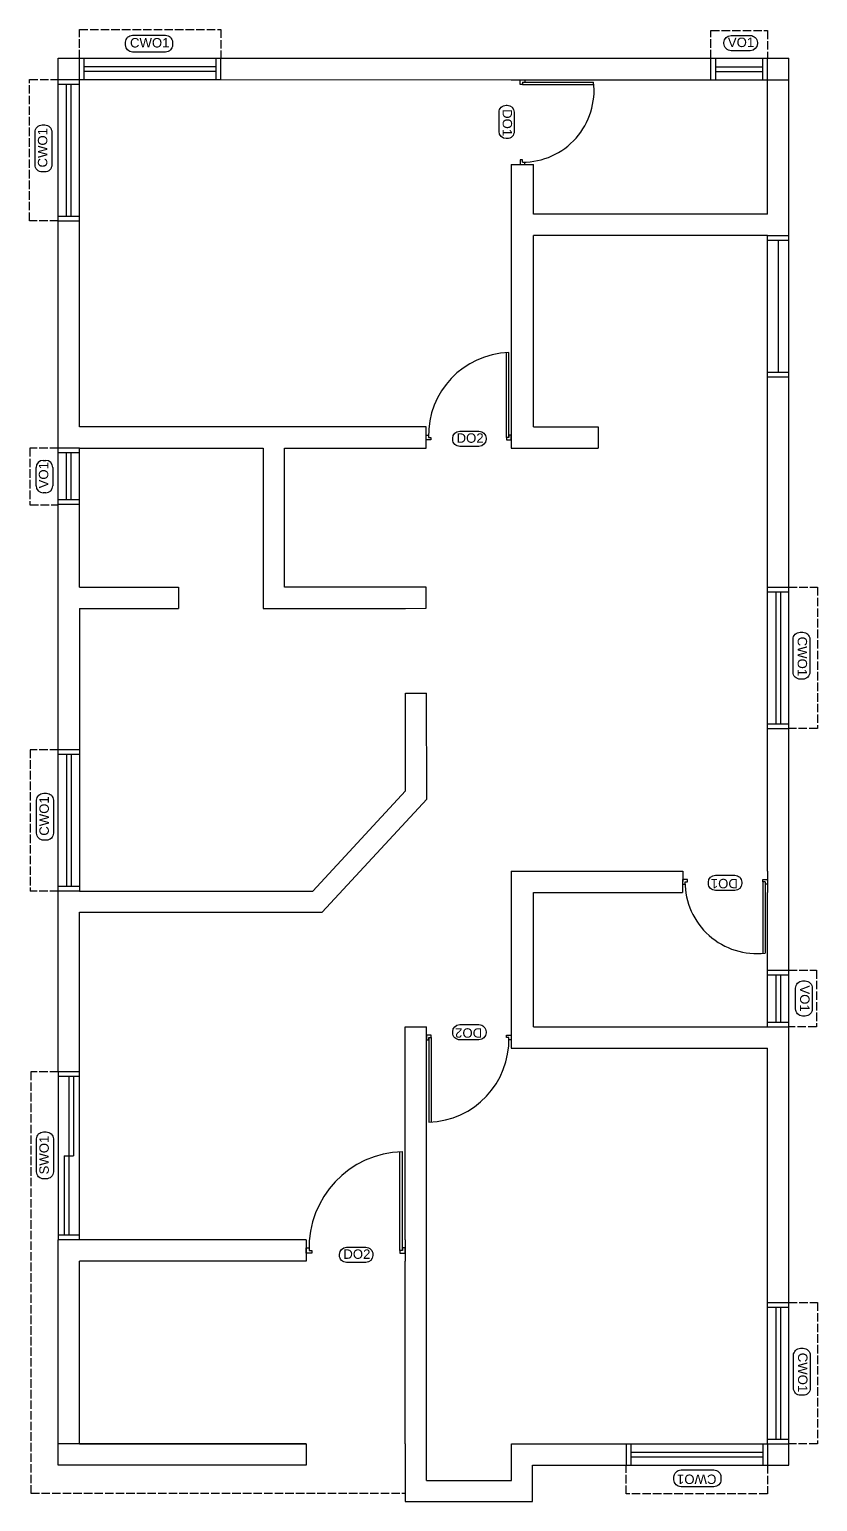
# Model space of a CAD drawing. Header units: inches. Extents: x 501 to 2996, y 333 to 2050.
# Drawn here: x 2662 to 2996, y 1425 to 2050 of the extents above; entities that cross this region are included whole.
import ezdxf

# ---------------------------------------------------------------- set-up
doc = ezdxf.new("R2010")
doc.units = ezdxf.units.IN
doc.header["$MEASUREMENT"] = 0
doc.linetypes.add('ACAD_ISO02W100', pattern=[15, 12, -3])
for name, color, linetype in [('BORDERS', 7, 'Continuous'), ('DOOR', 191, 'Continuous'), ('SUNSHADE', 150, 'ACAD_ISO02W100'), ('TEXT', 7, 'Continuous'), ('WALLS', 1, 'Continuous'), ('WINDOW', 5, 'Continuous')]:
    doc.layers.add(name, color=color, linetype=linetype)
doc.styles.get("Standard").update_dxf_attribs({"font": 'arial.ttf'})

msp = doc.modelspace()

# ---------------------------------------------------------------- linework, layer by layer
at = {"layer": 'BORDERS'}
for p, q in [((2974.81, 1962.63), (2983.81, 1962.63)), ((2974.81, 1960.63), (2983.81, 1960.63)), ((2979.31, 1960.63), (2979.31, 1904.63)), ((2974.81, 1904.63), (2983.81, 1904.63)), ((2974.81, 1902.63), (2983.81, 1902.63))]:
    msp.add_line(p, q, dxfattribs=at)
at = {"layer": 'DOOR'}
for p, q in [((2869.77, 2026.68), (2869.77, 2028.68)), ((2869.77, 2028.68), (2871.77, 2028.68)), ((2870.77, 2026.68), (2869.77, 2026.68)), ((2870.77, 2027.68), (2900.98, 2027.7)), ((2870.77, 2027.68), (2870.77, 2026.68)), ((2870.77, 2026.68), (2901.09, 2026.71)), ((2871.77, 2028.68), (2871.77, 2027.68)), ((2870.8, 1994.68), (2869.8, 1994.68)), ((2869.8, 1994.68), (2869.8, 1992.68)), ((2870.8, 1993.68), (2870.8, 1994.68)), ((2871.8, 1992.68), (2871.8, 1993.69)), ((2869.8, 1992.68), (2871.8, 1992.68)), ((2864.04, 1876.85), (2864.04, 1912.89)), ((2865.04, 1876.85), (2865.04, 1912.89)), ((2829.97, 1877.85), (2830.96, 1877.85)), ((2829.97, 1875.85), (2829.97, 1877.85)), ((2831.97, 1875.85), (2829.97, 1875.85)), ((2830.97, 1876.85), (2831.97, 1876.85)), ((2831.97, 1876.85), (2831.97, 1875.85)), ((2864.04, 1876.85), (2864.04, 1875.85)), ((2865.04, 1876.85), (2864.04, 1876.85)), ((2864.04, 1875.85), (2866.05, 1875.85)), ((2866.05, 1877.85), (2865.04, 1877.85)), ((2865.04, 1877.85), (2865.04, 1876.85)), ((2866.05, 1875.85), (2866.05, 1877.85)), ((2940.8, 1689.28), (2938.8, 1689.29)), ((2938.8, 1689.29), (2938.8, 1687.29)), ((2938.8, 1687.29), (2939.81, 1687.29)), ((2939.8, 1688.29), (2940.8, 1688.29)), ((2940.8, 1688.29), (2940.8, 1689.28)), ((2972.81, 1688.27), (2972.79, 1657.96)), ((2972.81, 1688.27), (2972.81, 1689.27)), ((2972.81, 1689.27), (2974.8, 1689.27)), ((2973.8, 1688.27), (2972.81, 1688.27)), ((2973.8, 1688.27), (2973.79, 1658.06)), ((2974.8, 1687.27), (2973.8, 1687.27)), ((2974.8, 1689.27), (2974.8, 1687.27)), ((2832.04, 1623.27), (2830.05, 1623.27)), ((2830.05, 1623.27), (2830.05, 1621.27)), ((2830.05, 1621.27), (2831.04, 1621.27)), ((2831.04, 1621.27), (2831.04, 1622.27)), ((2831.04, 1622.27), (2832.04, 1622.27)), ((2831.04, 1622.27), (2831.04, 1586.3)), ((2832.04, 1622.27), (2832.04, 1623.27)), ((2832.04, 1622.27), (2832.04, 1586.3)), ((2864.05, 1622.27), (2864.05, 1623.27)), ((2864.05, 1623.27), (2866.05, 1623.27)), ((2865.05, 1622.27), (2864.05, 1622.27)), ((2866.05, 1621.27), (2865.06, 1621.27)), ((2866.05, 1623.27), (2866.05, 1621.27)), ((2818.71, 1531.82), (2818.71, 1573.78)), ((2819.88, 1531.82), (2819.88, 1573.78)), ((2779.05, 1532.98), (2780.2, 1532.98)), ((2779.05, 1530.65), (2779.05, 1532.98)), ((2781.38, 1530.65), (2779.05, 1530.65)), ((2780.21, 1531.82), (2781.38, 1531.82)), ((2781.38, 1531.82), (2781.38, 1530.65)), ((2818.71, 1531.82), (2818.71, 1530.65)), ((2819.88, 1531.82), (2818.71, 1531.82)), ((2818.71, 1530.65), (2821.05, 1530.65)), ((2821.05, 1532.98), (2819.88, 1532.98)), ((2819.88, 1532.98), (2819.88, 1531.82)), ((2821.05, 1530.65), (2821.05, 1532.98))]:
    msp.add_line(p, q, dxfattribs=at)
for centre, radius, start, end in [((2870.78, 2024.09), 30.42, 270.02555, 6.82306), ((2866.08, 1877.78), 35.12, 91.69549, 181.52317), ((2970.21, 1688.26), 30.42, 179.95764, 276.75515), ((2830.01, 1621.34), 35.05, 271.69549, 1.52317), ((2821.09, 1532.9), 40.89, 91.69549, 181.52317)]:
    msp.add_arc(centre, radius, start, end, dxfattribs=at)
at = {"layer": 'SUNSHADE', "ltscale": 0.3}
for p, q in [((2682.81, 2037.77), (2682.81, 2050.02)), ((2682.81, 2050.02), (2742.81, 2050.02)), ((2742.81, 2050.02), (2742.81, 2037.77)), ((2950.81, 2037.77), (2950.81, 2049.56)), ((2950.81, 2049.56), (2974.8, 2049.56)), ((2974.8, 2049.56), (2974.81, 2037.77)), ((2661.56, 1968.77), (2661.56, 2028.77)), ((2661.56, 2028.77), (2673.81, 2028.77)), ((2673.81, 1968.77), (2661.56, 1968.77)), ((2673.81, 1872.35), (2661.79, 1872.35)), ((2661.79, 1872.35), (2661.79, 1848.28)), ((2661.79, 1848.28), (2673.81, 1848.28)), ((2983.81, 1813.34), (2996.06, 1813.34)), ((2996.06, 1813.34), (2996.06, 1753.34)), ((2996.06, 1753.34), (2983.81, 1753.34)), ((2673.81, 1744.35), (2661.88, 1744.35)), ((2661.88, 1744.35), (2661.88, 1684.35)), ((2673.81, 1684.35), (2661.88, 1684.35)), ((2983.81, 1650.77), (2995.6, 1650.77)), ((2995.6, 1650.77), (2995.6, 1626.77)), ((2995.6, 1626.77), (2983.81, 1626.77)), ((2673.81, 1607.69), (2662.16, 1607.69)), ((2662.16, 1607.69), (2662.16, 1428.9)), ((2983.81, 1509.77), (2996.06, 1509.77)), ((2996.06, 1509.77), (2996.06, 1449.77)), ((2996.06, 1449.77), (2983.81, 1449.77)), ((2914.81, 1428.52), (2914.81, 1440.77)), ((2974.81, 1440.77), (2974.81, 1428.52)), ((2662.16, 1428.9), (2821.05, 1428.9)), ((2974.81, 1428.52), (2914.81, 1428.52))]:
    msp.add_line(p, q, dxfattribs=at)
at = {"layer": 'TEXT', "ltscale": 0.3}
for p, q in [((2664.37, 1856.36), (2664.37, 1864.12)), ((2667.37, 1867.12), (2668.48, 1867.12)), ((2671.48, 1864.12), (2671.48, 1856.36)), ((2668.48, 1853.36), (2667.37, 1853.36))]:
    msp.add_line(p, q, dxfattribs=at)
for points in [[(2705.35, 2047.55), (2719.27, 2047.55, -0.414214), (2722.27, 2044.55), (2722.27, 2043.43, -0.414214), (2719.27, 2040.43), (2705.35, 2040.43, -0.414214), (2702.35, 2043.43), (2702.35, 2044.55, -0.414214)], [(2959.33, 2047.44), (2967.5, 2047.45, -0.414509), (2970.51, 2044.45), (2970.51, 2044.01, -0.413918), (2967.51, 2041.01), (2959.34, 2041.01, -0.414509), (2956.34, 2044.01), (2956.34, 2044.44, -0.413918)], [(2867.29, 2014.86), (2867.3, 2006.69, -0.414509), (2864.3, 2003.68), (2863.86, 2003.68, -0.413918), (2860.86, 2006.68), (2860.85, 2014.85, -0.414509), (2863.85, 2017.85), (2864.29, 2017.85, -0.413918)], [(2663.95, 1992.55), (2663.95, 2006.47, -0.414214), (2666.95, 2009.47), (2668.07, 2009.47, -0.414214), (2671.07, 2006.47), (2671.07, 1992.55, -0.414214), (2668.07, 1989.55), (2666.95, 1989.55, -0.414214)], [(2844.19, 1879.51), (2852.36, 1879.52, -0.414509), (2855.36, 1876.52), (2855.36, 1876.08, -0.413918), (2852.36, 1873.08), (2844.19, 1873.07, -0.414509), (2841.19, 1876.07), (2841.19, 1876.51, -0.413918)], [(2992.78, 1791.21), (2992.78, 1777.3, -0.414214), (2989.78, 1774.3), (2988.66, 1774.3, -0.414214), (2985.66, 1777.3), (2985.66, 1791.21, -0.414214), (2988.66, 1794.21), (2989.78, 1794.21, -0.414214)], [(2664.61, 1708.96), (2664.61, 1722.88, -0.414214), (2667.61, 1725.88), (2668.73, 1725.88, -0.414214), (2671.73, 1722.88), (2671.73, 1708.96, -0.414214), (2668.73, 1705.96), (2667.61, 1705.96, -0.414214)], [(2960.89, 1684.65), (2952.72, 1684.64, -0.414509), (2949.72, 1687.64), (2949.72, 1688.08, -0.413918), (2952.71, 1691.08), (2960.88, 1691.09, -0.414509), (2963.89, 1688.09), (2963.89, 1687.65, -0.413918)], [(2852.36, 1621.25), (2844.19, 1621.24, -0.414509), (2841.19, 1624.24), (2841.19, 1624.68, -0.413918), (2844.19, 1627.68), (2852.36, 1627.68, -0.414509), (2855.36, 1624.68), (2855.36, 1624.25, -0.413918)], [(2664.59, 1565.24), (2664.59, 1579.16, -0.414214), (2667.59, 1582.16), (2668.7, 1582.16, -0.414214), (2671.7, 1579.16), (2671.7, 1565.24, -0.414214), (2668.7, 1562.24), (2667.59, 1562.24, -0.414214)], [(2796.14, 1533.2), (2804.31, 1533.21, -0.414509), (2807.31, 1530.21), (2807.31, 1529.78, -0.413918), (2804.31, 1526.78), (2796.14, 1526.77, -0.414509), (2793.14, 1529.77), (2793.14, 1530.2, -0.413918)], [(2992.96, 1487.33), (2992.96, 1473.41, -0.414214), (2989.96, 1470.41), (2988.84, 1470.41, -0.414214), (2985.84, 1473.41), (2985.84, 1487.33, -0.414214), (2988.84, 1490.33), (2989.96, 1490.33, -0.414214)], [(2952.03, 1431.58), (2938.11, 1431.58, -0.414214), (2935.11, 1434.58), (2935.11, 1435.7, -0.414214), (2938.11, 1438.7), (2952.03, 1438.7, -0.414214), (2955.03, 1435.7), (2955.03, 1434.58, -0.414214)]]:
    msp.add_lwpolyline(points, format="xyb", close=True, dxfattribs=at)
msp.add_lwpolyline([(2989.71, 1631.34, -0.414214), (2986.71, 1634.34), (2986.71, 1643.21, -0.414214), (2989.71, 1646.21), (2990.83, 1646.21, -0.414214), (2993.83, 1643.21), (2993.83, 1634.34, -0.414214), (2990.83, 1631.34), (2989.71, 1631.34)], format="xyb", dxfattribs=at)
for centre, start, end in [((2667.37, 1864.12), 90, 180), ((2668.48, 1864.12), 0, 90), ((2667.37, 1856.36), 180, 270), ((2668.48, 1856.36), 270, 0)]:
    msp.add_arc(centre, 3, start, end, dxfattribs=at)
at = {"layer": 'WALLS'}
for p, q in [((2673.81, 1872.35), (2673.81, 2037.77)), ((2673.81, 2037.77), (2682.81, 2037.77)), ((2742.81, 2037.77), (2950.81, 2037.77)), ((2974.81, 2037.77), (2983.81, 2037.77)), ((2983.81, 1813.34), (2983.81, 2037.77)), ((2742.81, 2028.74), (2866.05, 2028.68)), ((2866.05, 2028.68), (2875.5, 2028.68)), ((2875.5, 2028.68), (2950.81, 2028.64)), ((2974.81, 1971.63), (2974.81, 2028.63)), ((2974.81, 2028.63), (2983.81, 2028.63)), ((2866.05, 1992.68), (2866.05, 1872.34)), ((2866.05, 1992.68), (2875.55, 1992.68)), ((2875.54, 1971.63), (2875.55, 1992.68)), ((2682.81, 1881.35), (2682.81, 1968.77)), ((2974.81, 1971.63), (2875.5, 1971.63)), ((2974.81, 1962.63), (2875.5, 1962.63)), ((2875.5, 1881.35), (2875.53, 1962.63)), ((2974.81, 1813.34), (2974.81, 1962.63)), ((2829.97, 1881.35), (2682.81, 1881.35)), ((2829.97, 1872.34), (2829.97, 1881.35)), ((2875.5, 1881.35), (2902.99, 1881.35)), ((2902.99, 1881.35), (2902.99, 1872.35)), ((2682.81, 1872.35), (2760.81, 1872.35)), ((2760.81, 1872.35), (2760.81, 1813.35)), ((2769.74, 1872.34), (2829.97, 1872.34)), ((2769.74, 1813.34), (2769.74, 1872.34)), ((2866.05, 1872.34), (2875.5, 1872.34)), ((2875.5, 1872.34), (2875.5, 1872.35)), ((2875.5, 1872.35), (2902.99, 1872.35)), ((2673.81, 1744.35), (2673.81, 1848.35)), ((2682.81, 1813.35), (2682.81, 1848.35)), ((2724.81, 1813.35), (2724.81, 1804.35)), ((2760.81, 1813.35), (2760.81, 1804.35)), ((2829.97, 1813.34), (2769.74, 1813.34)), ((2682.81, 1804.35), (2724.81, 1804.35)), ((2760.81, 1804.35), (2821.23, 1804.35)), ((2821.23, 1804.35), (2830, 1804.37)), ((2821.1, 1768.35), (2830.1, 1768.37)), ((2974.81, 1692.77), (2974.81, 1753.34)), ((2983.81, 1650.77), (2983.81, 1753.34)), ((2866.05, 1692.77), (2866.05, 1617.77)), ((2866.05, 1692.77), (2938.81, 1692.77)), ((2938.81, 1692.78), (2938.8, 1683.79)), ((2974.81, 1692.77), (2974.8, 1683.77)), ((2983.81, 1692.77), (2983.81, 1692.77)), ((2673.81, 1607.69), (2673.81, 1684.35)), ((2875.5, 1626.77), (2875.5, 1683.82)), ((2875.5, 1683.82), (2938.8, 1683.79)), ((2974.8, 1683.77), (2974.81, 1683.77)), ((2974.81, 1650.77), (2974.81, 1683.77)), ((2821.05, 1536.31), (2821.05, 1626.77)), ((2821.05, 1626.77), (2830.05, 1626.77)), ((2830.05, 1434.3), (2830.05, 1626.77)), ((2875.5, 1626.77), (2974.81, 1626.77)), ((2983.81, 1509.77), (2983.81, 1626.77)), ((2866.05, 1617.77), (2974.81, 1617.77)), ((2974.81, 1509.77), (2974.81, 1617.77)), ((2673.81, 1440.77), (2673.81, 1536.31)), ((2673.81, 1528.77), (2673.81, 1536.31)), ((2779.05, 1536.31), (2682.81, 1536.31)), ((2779.05, 1536.31), (2779.05, 1527.32)), ((2821.05, 1536.31), (2821.05, 1527.32)), ((2682.81, 1449.77), (2682.81, 1527.32)), ((2779.05, 1527.32), (2682.81, 1527.32)), ((2779.05, 1527.32), (2682.81, 1527.32)), ((2821.05, 1449.77), (2821.05, 1527.32)), ((2779.05, 1449.77), (2673.81, 1449.77)), ((2682.81, 1449.77), (2779.05, 1449.77)), ((2779.05, 1449.77), (2779.05, 1440.77)), ((2821.05, 1449.77), (2821.05, 1440.77)), ((2866.1, 1449.77), (2914.81, 1449.77)), ((2866.1, 1434.3), (2866.1, 1449.77)), ((2974.81, 1449.77), (2983.81, 1449.77)), ((2983.81, 1440.77), (2983.81, 1449.77)), ((2779.05, 1440.77), (2673.81, 1440.77)), ((2821.05, 1440.77), (2821.05, 1425.3)), ((2875.1, 1440.77), (2914.81, 1440.77)), ((2875.1, 1425.3), (2875.1, 1440.77)), ((2974.81, 1440.77), (2983.81, 1440.77)), ((2830.05, 1434.3), (2866.1, 1434.3)), ((2821.05, 1425.3), (2875.1, 1425.3))]:
    msp.add_line(p, q, dxfattribs=at)
at = {"layer": 'WALLS', "ltscale": 0.3}
msp.add_line((2682.81, 1607.69), (2682.81, 1675.35), dxfattribs=at)
at = {"layer": 'WALLS'}
for points in [[(2673.81, 2028.77), (2673.81, 2037.77)], [(2673.81, 1887.77), (2673.81, 1968.77)], [(2682.81, 1813.35), (2724.81, 1813.35)], [(2830, 1804.37), (2829.97, 1813.34)], [(2682.81, 1804.35), (2682.81, 1744.35)], [(2682.81, 1675.35), (2785.76, 1675.35), (2830.23, 1723.41), (2830.1, 1768.37)], [(2821.22, 1726.92), (2821.1, 1768.35)], [(2682.81, 1684.35), (2781.82, 1684.35), (2821.23, 1726.93)]]:
    msp.add_lwpolyline(points, dxfattribs=at)
at = {"layer": 'WINDOW'}
for p, q in [((2682.81, 2037.77), (2742.81, 2037.77)), ((2682.81, 2028.77), (2682.81, 2037.77)), ((2684.81, 2028.77), (2684.81, 2037.77)), ((2740.81, 2028.77), (2740.81, 2037.77)), ((2742.81, 2028.77), (2742.81, 2037.77)), ((2950.81, 2037.77), (2974.81, 2037.77)), ((2950.81, 2028.63), (2950.81, 2037.77)), ((2952.81, 2028.63), (2952.81, 2037.77)), ((2972.81, 2028.63), (2972.81, 2037.77)), ((2974.81, 2028.63), (2974.81, 2037.77)), ((2684.81, 2034.27), (2740.81, 2034.27)), ((2684.81, 2032.27), (2740.81, 2032.27)), ((2952.81, 2034.2), (2972.81, 2034.2)), ((2952.81, 2032.2), (2972.81, 2032.2)), ((2673.81, 2028.77), (2682.81, 2028.76)), ((2673.81, 2028.77), (2682.81, 2028.77)), ((2673.81, 2026.77), (2682.81, 2026.77)), ((2677.31, 1970.77), (2677.31, 2026.77)), ((2679.31, 1970.77), (2679.31, 2026.77)), ((2682.81, 2028.76), (2682.81, 2028.77)), ((2682.81, 1968.77), (2682.81, 2028.76)), ((2682.81, 2028.76), (2742.81, 2028.74)), ((2950.81, 2028.64), (2974.81, 2028.63)), ((2673.81, 1970.77), (2682.81, 1970.77)), ((2673.81, 1968.77), (2682.81, 1968.77)), ((2673.81, 1848.35), (2673.81, 1872.35)), ((2682.81, 1872.35), (2673.81, 1872.35)), ((2682.81, 1870.35), (2673.81, 1870.35)), ((2677.31, 1850.35), (2677.31, 1870.35)), ((2679.31, 1850.35), (2679.31, 1870.35)), ((2682.81, 1848.35), (2682.81, 1872.35)), ((2682.81, 1850.35), (2673.81, 1850.35)), ((2682.81, 1848.35), (2673.81, 1848.35)), ((2974.81, 1753.34), (2974.81, 1813.34)), ((2974.81, 1813.34), (2983.81, 1813.34)), ((2983.81, 1753.34), (2983.81, 1813.34)), ((2974.81, 1811.34), (2983.81, 1811.34)), ((2978.31, 1811.34), (2978.31, 1755.34)), ((2980.31, 1811.34), (2980.31, 1755.34)), ((2974.81, 1755.34), (2983.81, 1755.34)), ((2974.81, 1753.34), (2983.81, 1753.34)), ((2673.81, 1684.35), (2673.81, 1744.35)), ((2682.81, 1744.35), (2673.81, 1744.35)), ((2682.81, 1742.35), (2673.81, 1742.35)), ((2677.31, 1742.35), (2677.31, 1686.35)), ((2679.31, 1742.35), (2679.31, 1686.35)), ((2682.81, 1686.35), (2673.81, 1686.35)), ((2682.81, 1684.35), (2673.81, 1684.35)), ((2974.81, 1626.77), (2974.81, 1650.77)), ((2974.81, 1650.77), (2983.81, 1650.77)), ((2983.81, 1626.77), (2983.81, 1650.77)), ((2974.81, 1648.77), (2983.81, 1648.77)), ((2978.31, 1648.77), (2978.31, 1628.77)), ((2980.31, 1648.77), (2980.31, 1628.77)), ((2974.81, 1628.77), (2983.81, 1628.77)), ((2974.81, 1626.77), (2983.81, 1626.77)), ((2682.81, 1607.69), (2673.81, 1607.69)), ((2682.81, 1605.69), (2673.81, 1605.69)), ((2682.81, 1538.31), (2673.81, 1538.31)), ((2682.81, 1536.31), (2673.81, 1536.31)), ((2974.81, 1449.77), (2974.81, 1509.77)), ((2974.81, 1509.77), (2983.81, 1509.77)), ((2974.81, 1507.77), (2983.81, 1507.77)), ((2978.31, 1507.77), (2978.31, 1451.77)), ((2980.31, 1507.77), (2980.31, 1451.77)), ((2983.81, 1449.77), (2983.81, 1509.77)), ((2914.81, 1449.77), (2974.81, 1449.77)), ((2914.81, 1449.77), (2914.81, 1440.77)), ((2916.81, 1449.77), (2916.81, 1440.77)), ((2972.81, 1449.77), (2972.81, 1440.77)), ((2974.81, 1451.77), (2983.81, 1451.77)), ((2974.81, 1449.77), (2974.81, 1440.77)), ((2974.81, 1449.77), (2983.81, 1449.77)), ((2916.81, 1446.27), (2972.81, 1446.27)), ((2916.81, 1444.27), (2972.81, 1444.27)), ((2914.81, 1440.77), (2974.81, 1440.77))]:
    msp.add_line(p, q, dxfattribs=at)
at = {"layer": 'WINDOW', "ltscale": 0.3}
for p, q in [((2673.81, 1607.69), (2673.81, 1536.31)), ((2678.31, 1605.69), (2678.31, 1538.31)), ((2680.31, 1605.69), (2680.31, 1572)), ((2682.81, 1536.31), (2682.81, 1607.69)), ((2676.31, 1572), (2676.31, 1538.31)), ((2676.31, 1572), (2680.31, 1572))]:
    msp.add_line(p, q, dxfattribs=at)
at = {"layer": 'WINDOW'}
for points in [[(2673.81, 1968.77), (2673.81, 2028.77)], [(2682.81, 1744.35), (2682.81, 1684.35)]]:
    msp.add_lwpolyline(points, dxfattribs=at)

# ---------------------------------------------------------------- texts
at = {"layer": 'TEXT', "ltscale": 0.3, "char_height": 4, "attachment_point": 1}
for s, insert in [('CWO1', (2704.23, 2046.36)), ('VO1', (2957.98, 2046.54)), ('DO2', (2842.84, 1878.61)), ('DO2', (2794.78, 1532.3))]:
    msp.add_mtext_dynamic_manual_height_columns(s, width=26.9054, gutter_width=1, heights=[0], dxfattribs=dict(at, insert=insert))
for s, insert, rotation in [('DO1', (2866.39, 2016.21), 270), ('CWO1', (2665.14, 1991.43), 90), ('VO1', (2665.55, 1855.24), 90), ('CWO1', (2991.6, 1792.33), 270), ('CWO1', (2665.79, 1707.85), 90), ('DO1', (2962.24, 1685.55), 180), ('VO1', (2992.64, 1644.33), 270), ('DO2', (2853.71, 1622.15), 180), ('SWO1', (2665.77, 1564.12), 90), ('CWO1', (2991.77, 1488.45), 270), ('CWO1', (2953.15, 1432.76), 180)]:
    msp.add_mtext_dynamic_manual_height_columns(s, width=26.9054, gutter_width=1, heights=[0], dxfattribs=dict(at, insert=insert, rotation=rotation))

doc.saveas('drawing.dxf')
